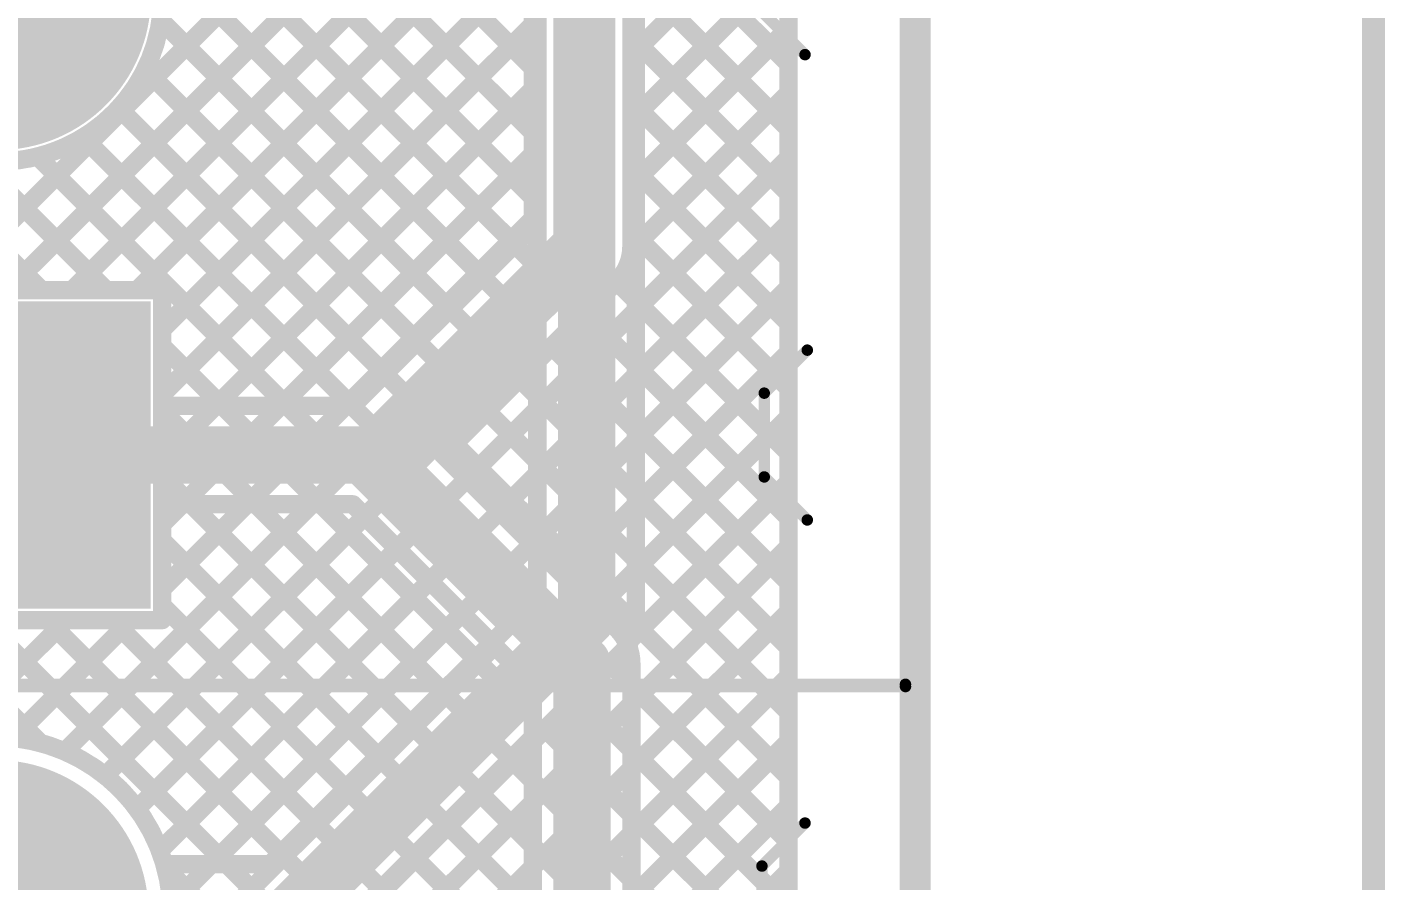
# Model space of a CAD drawing. Header units: millimetres. Extents: x -0.08 to 7.12, y -0.08 to 3.98.
# Drawn here: x 6.475 to 7.067, y 2.977 to 3.35 of the extents above; entities that cross this region are included whole.
import ezdxf

# ---------------------------------------------------------------- set-up
doc = ezdxf.new("R2010")
doc.units = ezdxf.units.MM
doc.header["$MEASUREMENT"] = 0
for name, color, linetype in [('BottomLayer', 5, 'Continuous'), ('BottomSolder', 6, 'Continuous'), ('Mechanical1', 6, 'Continuous'), ('Mechanical2', 216, 'Continuous'), ('MultiLayer', 9, 'Continuous'), ('PadHoleLayer', 156, 'Continuous'), ('TopLayer', 1, 'Continuous'), ('TopOverlay', 2, 'Continuous'), ('TopSolder', 216, 'Continuous')]:
    doc.layers.add(name, color=color, linetype=linetype)
doc.styles.add('Arial', font='', dxfattribs={"height": 0.2})
doc.styles.get('Arial').set_extended_font_data('Arial')

# ---------------------------------------------------------------- blocks, each defined once
blk = doc.blocks.new('WJ2EDGR_5_08_3P__5')
at = {"layer": 'BottomLayer'}
blk.add_hatch(color=5, dxfattribs=at).paths.add_polyline_path([(-0.06299, 0.06299), (0.06299, 0.06299), (0.06299, -0.06299), (-0.06299, -0.06299)])
h = blk.add_hatch(color=5, dxfattribs=at)
edge = h.paths.add_edge_path()
edge.add_arc((0.2, 0), 0.06299, 0, 360)
h = blk.add_hatch(color=5, dxfattribs=at)
edge = h.paths.add_edge_path()
edge.add_arc((0.4, 0), 0.06299, 0, 360)
at = {"layer": 'BottomSolder'}
blk.add_hatch(color=6, dxfattribs=at).paths.add_polyline_path([(-0.06699, 0.06699), (0.06699, 0.06699), (0.06699, -0.06699), (-0.06699, -0.06699)])
h = blk.add_hatch(color=6, dxfattribs=at)
edge = h.paths.add_edge_path()
edge.add_arc((0.2, 0), 0.06699, 0, 360)
h = blk.add_hatch(color=6, dxfattribs=at)
edge = h.paths.add_edge_path()
edge.add_arc((0.4, 0), 0.06699, 0, 360)
at = {"layer": 'MultiLayer'}
blk.add_hatch(color=9, dxfattribs=at).paths.add_polyline_path([(-0.06299, 0.06299), (0.06299, 0.06299), (0.06299, -0.06299), (-0.06299, -0.06299)])
h = blk.add_hatch(color=9, dxfattribs=at)
edge = h.paths.add_edge_path()
edge.add_arc((0.2, 0), 0.06299, 0, 360)
h = blk.add_hatch(color=9, dxfattribs=at)
edge = h.paths.add_edge_path()
edge.add_arc((0.4, 0), 0.06299, 0, 360)
at = {"layer": 'PadHoleLayer'}
h = blk.add_hatch(color=156, dxfattribs=at)
edge = h.paths.add_edge_path()
edge.add_arc((0, 0), 0.0315, 0, 360)
h = blk.add_hatch(color=156, dxfattribs=at)
edge = h.paths.add_edge_path()
edge.add_arc((0.2, 0), 0.0315, 0, 360)
h = blk.add_hatch(color=156, dxfattribs=at)
edge = h.paths.add_edge_path()
edge.add_arc((0.4, 0), 0.0315, 0, 360)
at = {"layer": 'TopLayer'}
blk.add_hatch(color=1, dxfattribs=at).paths.add_polyline_path([(-0.06299, 0.06299), (0.06299, 0.06299), (0.06299, -0.06299), (-0.06299, -0.06299)])
h = blk.add_hatch(color=1, dxfattribs=at)
edge = h.paths.add_edge_path()
edge.add_arc((0.2, 0), 0.06299, 0, 360)
h = blk.add_hatch(color=1, dxfattribs=at)
edge = h.paths.add_edge_path()
edge.add_arc((0.4, 0), 0.06299, 0, 360)
at = {"layer": 'TopSolder'}
blk.add_hatch(color=216, dxfattribs=at).paths.add_polyline_path([(-0.06699, 0.06699), (0.06699, 0.06699), (0.06699, -0.06699), (-0.06699, -0.06699)])
h = blk.add_hatch(color=216, dxfattribs=at)
edge = h.paths.add_edge_path()
edge.add_arc((0.2, 0), 0.06699, 0, 360)
h = blk.add_hatch(color=216, dxfattribs=at)
edge = h.paths.add_edge_path()
edge.add_arc((0.4, 0), 0.06699, 0, 360)
at = {"layer": 'TopOverlay', "const_width": 0.005}
for points in [[(0.5, 0.08), (-0.1, 0.08)], [(-0.1, 0.08), (-0.1, -0.396)], [(0.5, 0.08), (0.5, -0.396)], [(0.19344, -0.33343), (0.17467, -0.3522)], [(0.19344, -0.33343), (0.22999, -0.33343)], [(0.22999, -0.33343), (0.24876, -0.3522)], [(-0.00956, -0.33443), (-0.02833, -0.3532)], [(-0.00956, -0.33443), (0.02699, -0.33443)], [(0.02699, -0.33443), (0.04576, -0.3532)], [(0.38414, -0.33443), (0.36537, -0.3532)], [(0.38414, -0.33443), (0.42069, -0.33443)], [(0.42069, -0.33443), (0.43946, -0.3532)], [(0.5, -0.396), (-0.1, -0.396)]]:
    blk.add_lwpolyline(points, dxfattribs=at)
at = {"layer": 'TopOverlay', "const_width": 0.0025}
for points in [[(-0.10125, 0.08, 1), (-0.09875, 0.08, 1)], [(-0.10125, 0.08, 1), (-0.09875, 0.08, 1)], [(0.49875, 0.08, 1), (0.50125, 0.08, 1)], [(0.49875, 0.08, 1), (0.50125, 0.08, 1)], [(0.19219, -0.33343, 1), (0.19469, -0.33343, 1)], [(0.19219, -0.33343, 1), (0.19469, -0.33343, 1)], [(0.22874, -0.33343, 1), (0.23124, -0.33343, 1)], [(0.22874, -0.33343, 1), (0.23124, -0.33343, 1)], [(-0.01081, -0.33443, 1), (-0.00831, -0.33443, 1)], [(-0.01081, -0.33443, 1), (-0.00831, -0.33443, 1)], [(0.02574, -0.33443, 1), (0.02824, -0.33443, 1)], [(0.02574, -0.33443, 1), (0.02824, -0.33443, 1)], [(0.38289, -0.33443, 1), (0.38539, -0.33443, 1)], [(0.38289, -0.33443, 1), (0.38539, -0.33443, 1)], [(0.41944, -0.33443, 1), (0.42194, -0.33443, 1)], [(0.41944, -0.33443, 1), (0.42194, -0.33443, 1)], [(-0.02958, -0.3532, 1), (-0.02708, -0.3532, 1)], [(0.04451, -0.3532, 1), (0.04701, -0.3532, 1)], [(0.17342, -0.3522, 1), (0.17592, -0.3522, 1)], [(0.24751, -0.3522, 1), (0.25001, -0.3522, 1)], [(0.36412, -0.3532, 1), (0.36662, -0.3532, 1)], [(0.43821, -0.3532, 1), (0.44071, -0.3532, 1)], [(-0.10125, -0.396, 1), (-0.09875, -0.396, 1)], [(-0.10125, -0.396, 1), (-0.09875, -0.396, 1)], [(0.49875, -0.396, 1), (0.50125, -0.396, 1)], [(0.49875, -0.396, 1), (0.50125, -0.396, 1)]]:
    blk.add_lwpolyline(points, format="xyb", close=True, dxfattribs=at)
blk = doc.blocks.new('DB2ER_5_08_4P_GN_18')
at = {"layer": 'BottomLayer'}
blk.add_hatch(color=5, dxfattribs=at).paths.add_polyline_path([(-0.06299, 0.06299), (0.06299, 0.06299), (0.06299, -0.06299), (-0.06299, -0.06299)])
h = blk.add_hatch(color=5, dxfattribs=at)
edge = h.paths.add_edge_path()
edge.add_arc((0.2, 0), 0.06299, 0, 360)
h = blk.add_hatch(color=5, dxfattribs=at)
edge = h.paths.add_edge_path()
edge.add_arc((0.4, 0), 0.06299, 0, 360)
h = blk.add_hatch(color=5, dxfattribs=at)
edge = h.paths.add_edge_path()
edge.add_arc((0.6, 0), 0.06299, 0, 360)
at = {"layer": 'BottomSolder'}
blk.add_hatch(color=6, dxfattribs=at).paths.add_polyline_path([(-0.06699, 0.06699), (0.06699, 0.06699), (0.06699, -0.06699), (-0.06699, -0.06699)])
h = blk.add_hatch(color=6, dxfattribs=at)
edge = h.paths.add_edge_path()
edge.add_arc((0.2, 0), 0.06699, 0, 360)
h = blk.add_hatch(color=6, dxfattribs=at)
edge = h.paths.add_edge_path()
edge.add_arc((0.4, 0), 0.06699, 0, 360)
h = blk.add_hatch(color=6, dxfattribs=at)
edge = h.paths.add_edge_path()
edge.add_arc((0.6, 0), 0.06699, 0, 360)
at = {"layer": 'MultiLayer'}
blk.add_hatch(color=9, dxfattribs=at).paths.add_polyline_path([(-0.06299, 0.06299), (0.06299, 0.06299), (0.06299, -0.06299), (-0.06299, -0.06299)])
h = blk.add_hatch(color=9, dxfattribs=at)
edge = h.paths.add_edge_path()
edge.add_arc((0.2, 0), 0.06299, 0, 360)
h = blk.add_hatch(color=9, dxfattribs=at)
edge = h.paths.add_edge_path()
edge.add_arc((0.4, 0), 0.06299, 0, 360)
h = blk.add_hatch(color=9, dxfattribs=at)
edge = h.paths.add_edge_path()
edge.add_arc((0.6, 0), 0.06299, 0, 360)
at = {"layer": 'PadHoleLayer'}
h = blk.add_hatch(color=156, dxfattribs=at)
edge = h.paths.add_edge_path()
edge.add_arc((0, 0), 0.0315, 0, 360)
h = blk.add_hatch(color=156, dxfattribs=at)
edge = h.paths.add_edge_path()
edge.add_arc((0.2, 0), 0.0315, 0, 360)
h = blk.add_hatch(color=156, dxfattribs=at)
edge = h.paths.add_edge_path()
edge.add_arc((0.4, 0), 0.0315, 0, 360)
h = blk.add_hatch(color=156, dxfattribs=at)
edge = h.paths.add_edge_path()
edge.add_arc((0.6, 0), 0.0315, 0, 360)
at = {"layer": 'TopLayer'}
blk.add_hatch(color=1, dxfattribs=at).paths.add_polyline_path([(-0.06299, 0.06299), (0.06299, 0.06299), (0.06299, -0.06299), (-0.06299, -0.06299)])
h = blk.add_hatch(color=1, dxfattribs=at)
edge = h.paths.add_edge_path()
edge.add_arc((0.2, 0), 0.06299, 0, 360)
h = blk.add_hatch(color=1, dxfattribs=at)
edge = h.paths.add_edge_path()
edge.add_arc((0.4, 0), 0.06299, 0, 360)
h = blk.add_hatch(color=1, dxfattribs=at)
edge = h.paths.add_edge_path()
edge.add_arc((0.6, 0), 0.06299, 0, 360)
at = {"layer": 'TopSolder'}
blk.add_hatch(color=216, dxfattribs=at).paths.add_polyline_path([(-0.06699, 0.06699), (0.06699, 0.06699), (0.06699, -0.06699), (-0.06699, -0.06699)])
h = blk.add_hatch(color=216, dxfattribs=at)
edge = h.paths.add_edge_path()
edge.add_arc((0.2, 0), 0.06699, 0, 360)
h = blk.add_hatch(color=216, dxfattribs=at)
edge = h.paths.add_edge_path()
edge.add_arc((0.4, 0), 0.06699, 0, 360)
h = blk.add_hatch(color=216, dxfattribs=at)
edge = h.paths.add_edge_path()
edge.add_arc((0.6, 0), 0.06699, 0, 360)
at = {"layer": 'TopOverlay', "const_width": 0.005}
for points in [[(-0.099, 0.079), (-0.099, -0.397)], [(0.699, 0.079), (-0.099, 0.079)], [(0.699, 0.079), (0.699, -0.397)], [(0.19344, -0.33343), (0.17467, -0.3522)], [(0.19344, -0.33343), (0.22999, -0.33343)], [(0.22999, -0.33343), (0.24876, -0.3522)], [(-0.00956, -0.33443), (-0.02833, -0.3532)], [(-0.00956, -0.33443), (0.02699, -0.33443)], [(0.02699, -0.33443), (0.04576, -0.3532)], [(0.38414, -0.33443), (0.36537, -0.3532)], [(0.38414, -0.33443), (0.42069, -0.33443)], [(0.42069, -0.33443), (0.43946, -0.3532)], [(0.58414, -0.33443), (0.56537, -0.3532)], [(0.58414, -0.33443), (0.62069, -0.33443)], [(0.62069, -0.33443), (0.63946, -0.3532)], [(0.699, -0.397), (-0.099, -0.397)]]:
    blk.add_lwpolyline(points, dxfattribs=at)
at = {"layer": 'TopOverlay', "const_width": 0.0025}
for points in [[(-0.10025, 0.079, 1), (-0.09775, 0.079, 1)], [(-0.10025, 0.079, 1), (-0.09775, 0.079, 1)], [(0.69775, 0.079, 1), (0.70025, 0.079, 1)], [(0.69775, 0.079, 1), (0.70025, 0.079, 1)], [(0.19219, -0.33343, 1), (0.19469, -0.33343, 1)], [(0.19219, -0.33343, 1), (0.19469, -0.33343, 1)], [(0.22874, -0.33343, 1), (0.23124, -0.33343, 1)], [(0.22874, -0.33343, 1), (0.23124, -0.33343, 1)], [(-0.01081, -0.33443, 1), (-0.00831, -0.33443, 1)], [(-0.01081, -0.33443, 1), (-0.00831, -0.33443, 1)], [(0.02574, -0.33443, 1), (0.02824, -0.33443, 1)], [(0.02574, -0.33443, 1), (0.02824, -0.33443, 1)], [(0.38289, -0.33443, 1), (0.38539, -0.33443, 1)], [(0.38289, -0.33443, 1), (0.38539, -0.33443, 1)], [(0.41944, -0.33443, 1), (0.42194, -0.33443, 1)], [(0.41944, -0.33443, 1), (0.42194, -0.33443, 1)], [(0.58289, -0.33443, 1), (0.58539, -0.33443, 1)], [(0.58289, -0.33443, 1), (0.58539, -0.33443, 1)], [(0.61944, -0.33443, 1), (0.62194, -0.33443, 1)], [(0.61944, -0.33443, 1), (0.62194, -0.33443, 1)], [(-0.02958, -0.3532, 1), (-0.02708, -0.3532, 1)], [(0.04451, -0.3532, 1), (0.04701, -0.3532, 1)], [(0.17342, -0.3522, 1), (0.17592, -0.3522, 1)], [(0.24751, -0.3522, 1), (0.25001, -0.3522, 1)], [(0.36412, -0.3532, 1), (0.36662, -0.3532, 1)], [(0.43821, -0.3532, 1), (0.44071, -0.3532, 1)], [(0.56412, -0.3532, 1), (0.56662, -0.3532, 1)], [(0.63821, -0.3532, 1), (0.64071, -0.3532, 1)], [(-0.10025, -0.397, 1), (-0.09775, -0.397, 1)], [(-0.10025, -0.397, 1), (-0.09775, -0.397, 1)], [(0.69775, -0.397, 1), (0.70025, -0.397, 1)], [(0.69775, -0.397, 1), (0.70025, -0.397, 1)]]:
    blk.add_lwpolyline(points, format="xyb", close=True, dxfattribs=at)

msp = doc.modelspace()

# ---------------------------------------------------------------- linework, layer by layer
at = {"layer": 'BottomLayer'}
for points, const_width in [([(6.807, 1.435), (6.807, 3.6991)], 0.008), ([(6.06277, 3.6535), (6.48128, 3.23499)], 0.008), ([(6.51763, 3.50977), (6.6975, 3.3299)], 0.008), ([(6.50194, 3.49718), (6.6975, 3.30162)], 0.008), ([(6.48214, 3.48869), (6.6975, 3.27333)], 0.008), ([(6.45633, 3.48622), (6.6975, 3.24505)], 0.008), ([(6.43814, 3.23499), (6.66787, 3.46472)], 0.008), ([(6.46643, 3.23499), (6.68202, 3.45058)], 0.008), ([(6.719, 3.092), (6.719, 3.444)], 0.025), ([(6.7405, 3.092), (6.7405, 3.444)], 0.008), ([(6.49471, 3.23499), (6.69616, 3.43644)], 0.008), ([(6.6975, 3.10091), (6.6975, 3.43509)], 0.008), ([(6.523, 3.23499), (6.6975, 3.40949)], 0.008), ([(6.7405, 3.33936), (6.807, 3.40586)], 0.008), ([(6.7405, 3.40004), (6.807, 3.33354)], 0.008), ([(6.53112, 3.38315), (6.6975, 3.21676)], 0.008), ([(6.53399, 3.2177), (6.6975, 3.38121)], 0.008), ([(6.7405, 3.31107), (6.807, 3.37757)], 0.008), ([(6.7405, 3.37175), (6.807, 3.30525)], 0.008), ([(6.53325, 3.35272), (6.6975, 3.18848)], 0.008), ([(6.53399, 3.18942), (6.6975, 3.35293)], 0.008), ([(6.7405, 3.28279), (6.807, 3.34929)], 0.008), ([(6.7405, 3.34347), (6.807, 3.27697)], 0.008), ([(6.52656, 3.33114), (6.6975, 3.16019)], 0.008), ([(6.53399, 3.16113), (6.6975, 3.32464)], 0.008), ([(6.7405, 3.2545), (6.807, 3.321)], 0.008), ([(6.51506, 3.31435), (6.6975, 3.13191)], 0.008), ([(6.7405, 3.31518), (6.807, 3.24868)], 0.008), ([(6.49955, 3.30158), (6.6975, 3.10363)], 0.008), ([(6.47964, 3.2932), (6.68472, 3.08812)], 0.008), ([(6.53399, 3.13285), (6.6975, 3.29636)], 0.008), ([(6.45298, 3.29157), (6.50957, 3.23499)], 0.008), ([(6.7405, 3.22622), (6.807, 3.29272)], 0.008), ([(6.7405, 3.2869), (6.807, 3.2204)], 0.008), ([(6.53399, 3.10457), (6.6975, 3.26807)], 0.008), ([(6.7405, 3.19794), (6.807, 3.26444)], 0.008), ([(6.7405, 3.25862), (6.807, 3.19212)], 0.008), ([(6.49143, 3.03372), (6.6975, 3.23979)], 0.008), ([(6.39001, 3.23499), (6.53399, 3.23499)], 0.008), ([(6.53399, 3.09101), (6.53399, 3.23499)], 0.008), ([(6.7405, 3.16965), (6.807, 3.23615)], 0.008), ([(6.7405, 3.23033), (6.807, 3.16383)], 0.008), ([(6.50911, 3.02311), (6.6975, 3.2115)], 0.008), ([(6.53399, 3.21057), (6.67058, 3.07398)], 0.008), ([(6.7405, 3.14137), (6.807, 3.20787)], 0.008), ([(6.7405, 3.20205), (6.807, 3.13555)], 0.008), ([(6.52297, 3.00869), (6.6975, 3.18322)], 0.008), ([(6.53399, 3.18228), (6.65643, 3.05984)], 0.008), ([(6.7405, 3.11308), (6.807, 3.17958)], 0.008), ([(6.7405, 3.17376), (6.807, 3.10726)], 0.008), ([(6.53296, 2.99039), (6.6975, 3.15494)], 0.008), ([(6.53399, 3.154), (6.64229, 3.0457)], 0.008), ([(6.73837, 3.08267), (6.807, 3.1513)], 0.008), ([(6.7405, 3.14548), (6.807, 3.07898)], 0.008), ([(6.50441, 2.82043), (6.807, 3.12301)], 0.008), ([(6.53399, 3.12571), (6.62815, 3.03156)], 0.008), ([(6.55535, 2.9845), (6.6975, 3.12665)], 0.008), ([(6.7405, 3.11719), (6.807, 3.05069)], 0.008), ([(6.58109, 2.9845), (6.6975, 3.10091)], 0.008), ([(6.59, 2.963), (6.719, 3.092)], 0.025), ([(6.51854, 2.80627), (6.807, 3.09473)], 0.008), ([(6.53399, 3.09743), (6.61401, 3.01741)], 0.008), ([(6.39001, 3.09101), (6.53399, 3.09101)], 0.008), ([(6.42728, 3.09101), (6.48091, 3.03737)], 0.008), ([(6.43744, 3.0363), (6.49215, 3.09101)], 0.008), ([(6.45556, 3.09101), (6.56207, 2.9845)], 0.008), ([(6.469, 3.03958), (6.52043, 3.09101)], 0.008), ([(6.48384, 3.09101), (6.58572, 2.98913)], 0.008), ([(6.51213, 3.09101), (6.59987, 3.00327)], 0.008), ([(6.7403, 3.08911), (6.807, 3.02241)], 0.008), ([(6.6052, 2.9478), (6.7342, 3.0768)], 0.008), ([(6.72927, 3.07186), (6.807, 2.99413)], 0.008), ([(6.52852, 2.78797), (6.807, 3.06645)], 0.008), ([(6.71512, 3.05772), (6.807, 2.96584)], 0.008), ([(6.70098, 3.04358), (6.807, 2.93756)], 0.008), ([(6.53298, 2.76414), (6.807, 3.03816)], 0.008), ([(6.68684, 3.02943), (6.807, 2.90927)], 0.008), ([(6.6727, 3.01529), (6.807, 2.88099)], 0.008), ([(6.52218, 2.72506), (6.807, 3.00988)], 0.008), ([(6.65856, 3.00115), (6.807, 2.8527)], 0.008), ([(6.64441, 2.98701), (6.807, 2.82442)], 0.008), ([(6.4604, 2.63499), (6.807, 2.98159)], 0.008), ([(6.53493, 2.9845), (6.58109, 2.9845)], 0.008)]:
    msp.add_lwpolyline(points, dxfattribs=dict(at, const_width=const_width))
for points, const_width in [([(6.53399, 3.363, 1), (6.39001, 3.363, 1)], 0.008), ([(6.53125, 3.35272, 1), (6.53526, 3.35272, 1)], 0.004), ([(6.6955, 3.35293, 1), (6.6995, 3.35293, 1)], 0.004), ([(6.805, 3.34929, 1), (6.809, 3.34929, 1)], 0.004), ([(6.7385, 3.34347, 1), (6.7425, 3.34347, 1)], 0.004), ([(6.7385, 3.33936, 1), (6.7425, 3.33936, 1)], 0.004), ([(6.52456, 3.33114, 1), (6.52856, 3.33114, 1)], 0.004), ([(6.6955, 3.3299, 1), (6.6995, 3.3299, 1)], 0.004), ([(6.805, 3.33354, 1), (6.809, 3.33354, 1)], 0.004), ([(6.6955, 3.32464, 1), (6.6995, 3.32464, 1)], 0.004), ([(6.805, 3.321, 1), (6.809, 3.321, 1)], 0.004), ([(6.51306, 3.31435, 1), (6.51706, 3.31435, 1)], 0.004), ([(6.7385, 3.31518, 1), (6.7425, 3.31518, 1)], 0.004), ([(6.7385, 3.31107, 1), (6.7425, 3.31107, 1)], 0.004), ([(6.805, 3.30525, 1), (6.809, 3.30525, 1)], 0.004), ([(6.49755, 3.30158, 1), (6.50155, 3.30158, 1)], 0.004), ([(6.6955, 3.30162, 1), (6.6995, 3.30162, 1)], 0.004), ([(6.47764, 3.2932, 1), (6.48164, 3.2932, 1)], 0.004), ([(6.6955, 3.29636, 1), (6.6995, 3.29636, 1)], 0.004), ([(6.805, 3.29272, 1), (6.809, 3.29272, 1)], 0.004), ([(6.7385, 3.2869, 1), (6.7425, 3.2869, 1)], 0.004), ([(6.7385, 3.28279, 1), (6.7425, 3.28279, 1)], 0.004), ([(6.805, 3.27697, 1), (6.809, 3.27697, 1)], 0.004), ([(6.6955, 3.27333, 1), (6.6995, 3.27333, 1)], 0.004), ([(6.6955, 3.26807, 1), (6.6995, 3.26807, 1)], 0.004), ([(6.805, 3.26444, 1), (6.809, 3.26444, 1)], 0.004), ([(6.7385, 3.25862, 1), (6.7425, 3.25862, 1)], 0.004), ([(6.7385, 3.2545, 1), (6.7425, 3.2545, 1)], 0.004), ([(6.805, 3.24868, 1), (6.809, 3.24868, 1)], 0.004), ([(6.6955, 3.24505, 1), (6.6995, 3.24505, 1)], 0.004), ([(6.6955, 3.23979, 1), (6.6995, 3.23979, 1)], 0.004), ([(6.47928, 3.23499, 1), (6.48328, 3.23499, 1)], 0.004), ([(6.49271, 3.23499, 1), (6.49671, 3.23499, 1)], 0.004), ([(6.50757, 3.23499, 1), (6.51157, 3.23499, 1)], 0.004), ([(6.521, 3.23499, 1), (6.525, 3.23499, 1)], 0.004), ([(6.53199, 3.23499, 1), (6.53599, 3.23499, 1)], 0.004), ([(6.53199, 3.23499, 1), (6.53599, 3.23499, 1)], 0.004), ([(6.805, 3.23615, 1), (6.809, 3.23615, 1)], 0.004), ([(6.7385, 3.23033, 1), (6.7425, 3.23033, 1)], 0.004), ([(6.7385, 3.22622, 1), (6.7425, 3.22622, 1)], 0.004), ([(6.53199, 3.2177, 1), (6.53599, 3.2177, 1)], 0.004), ([(6.6955, 3.21676, 1), (6.6995, 3.21676, 1)], 0.004), ([(6.805, 3.2204, 1), (6.809, 3.2204, 1)], 0.004), ([(6.53199, 3.21057, 1), (6.53599, 3.21057, 1)], 0.004), ([(6.6955, 3.2115, 1), (6.6995, 3.2115, 1)], 0.004), ([(6.805, 3.20787, 1), (6.809, 3.20787, 1)], 0.004), ([(6.7385, 3.20205, 1), (6.7425, 3.20205, 1)], 0.004), ([(6.7385, 3.19794, 1), (6.7425, 3.19794, 1)], 0.004), ([(6.53199, 3.18942, 1), (6.53599, 3.18942, 1)], 0.004), ([(6.6955, 3.18848, 1), (6.6995, 3.18848, 1)], 0.004), ([(6.805, 3.19212, 1), (6.809, 3.19212, 1)], 0.004), ([(6.53199, 3.18228, 1), (6.53599, 3.18228, 1)], 0.004), ([(6.6955, 3.18322, 1), (6.6995, 3.18322, 1)], 0.004), ([(6.805, 3.17958, 1), (6.809, 3.17958, 1)], 0.004), ([(6.7385, 3.17376, 1), (6.7425, 3.17376, 1)], 0.004), ([(6.7385, 3.16965, 1), (6.7425, 3.16965, 1)], 0.004), ([(6.805, 3.16383, 1), (6.809, 3.16383, 1)], 0.004), ([(6.53199, 3.16113, 1), (6.53599, 3.16113, 1)], 0.004), ([(6.6955, 3.16019, 1), (6.6995, 3.16019, 1)], 0.004), ([(6.53199, 3.154, 1), (6.53599, 3.154, 1)], 0.004), ([(6.6955, 3.15494, 1), (6.6995, 3.15494, 1)], 0.004), ([(6.805, 3.1513, 1), (6.809, 3.1513, 1)], 0.004), ([(6.7385, 3.14548, 1), (6.7425, 3.14548, 1)], 0.004), ([(6.7385, 3.14137, 1), (6.7425, 3.14137, 1)], 0.004), ([(6.805, 3.13555, 1), (6.809, 3.13555, 1)], 0.004), ([(6.53199, 3.13285, 1), (6.53599, 3.13285, 1)], 0.004), ([(6.6955, 3.13191, 1), (6.6995, 3.13191, 1)], 0.004), ([(6.53199, 3.12571, 1), (6.53599, 3.12571, 1)], 0.004), ([(6.6955, 3.12665, 1), (6.6995, 3.12665, 1)], 0.004), ([(6.805, 3.12301, 1), (6.809, 3.12301, 1)], 0.004), ([(6.7385, 3.11719, 1), (6.7425, 3.11719, 1)], 0.004), ([(6.7385, 3.11308, 1), (6.7425, 3.11308, 1)], 0.004), ([(6.53199, 3.10457, 1), (6.53599, 3.10457, 1)], 0.004), ([(6.805, 3.10726, 1), (6.809, 3.10726, 1)], 0.004), ([(6.6955, 3.10363, 1), (6.6995, 3.10363, 1)], 0.004), ([(6.6955, 3.10091, 1), (6.6995, 3.10091, 1)], 0.004), ([(6.6955, 3.10091, 1), (6.6995, 3.10091, 1)], 0.004), ([(6.71275, 3.092, 1), (6.72525, 3.092, 1)], 0.0125), ([(6.71275, 3.092, 1), (6.72525, 3.092, 1)], 0.0125), ([(6.53199, 3.09743, 1), (6.53599, 3.09743, 1)], 0.004), ([(6.7385, 3.092, 1), (6.7425, 3.092, 1)], 0.004), ([(6.7385, 3.092, 1), (6.7425, 3.092, 1)], 0.004), ([(6.7385, 3.092, 1), (6.7425, 3.092, 1)], 0.004), ([(6.805, 3.09473, 1), (6.809, 3.09473, 1)], 0.004), ([(6.48184, 3.09101, 1), (6.48584, 3.09101, 1)], 0.004), ([(6.49015, 3.09101, 1), (6.49415, 3.09101, 1)], 0.004), ([(6.51013, 3.09101, 1), (6.51413, 3.09101, 1)], 0.004), ([(6.51843, 3.09101, 1), (6.52243, 3.09101, 1)], 0.004), ([(6.53199, 3.09101, 1), (6.53599, 3.09101, 1)], 0.004), ([(6.53199, 3.09101, 1), (6.53599, 3.09101, 1)], 0.004), ([(6.68272, 3.08812, 1), (6.68672, 3.08812, 1)], 0.004), ([(6.7383, 3.08911, 1), (6.7423, 3.08911, 1)], 0.004), ([(6.73637, 3.08267, 1), (6.74037, 3.08267, 1)], 0.004), ([(6.7322, 3.0768, 1), (6.7362, 3.0768, 1)], 0.004), ([(6.7322, 3.0768, 1), (6.7362, 3.0768, 1)], 0.004), ([(6.7322, 3.0768, 1), (6.7362, 3.0768, 1)], 0.004), ([(6.805, 3.07898, 1), (6.809, 3.07898, 1)], 0.004), ([(6.66858, 3.07398, 1), (6.67258, 3.07398, 1)], 0.004), ([(6.72727, 3.07186, 1), (6.73127, 3.07186, 1)], 0.004), ([(6.805, 3.06645, 1), (6.809, 3.06645, 1)], 0.004), ([(6.65443, 3.05984, 1), (6.65843, 3.05984, 1)], 0.004), ([(6.71312, 3.05772, 1), (6.71712, 3.05772, 1)], 0.004), ([(6.805, 3.05069, 1), (6.809, 3.05069, 1)], 0.004), ([(6.64029, 3.0457, 1), (6.64429, 3.0457, 1)], 0.004), ([(6.69898, 3.04358, 1), (6.70298, 3.04358, 1)], 0.004), ([(6.47891, 3.03737, 1), (6.48291, 3.03737, 1)], 0.004), ([(6.48943, 3.03372, 1), (6.49343, 3.03372, 1)], 0.004), ([(6.805, 3.03816, 1), (6.809, 3.03816, 1)], 0.004), ([(6.62615, 3.03156, 1), (6.63015, 3.03156, 1)], 0.004), ([(6.68484, 3.02943, 1), (6.68884, 3.02943, 1)], 0.004), ([(6.50711, 3.02311, 1), (6.51111, 3.02311, 1)], 0.004), ([(6.805, 3.02241, 1), (6.809, 3.02241, 1)], 0.004), ([(6.61201, 3.01741, 1), (6.61601, 3.01741, 1)], 0.004), ([(6.6707, 3.01529, 1), (6.6747, 3.01529, 1)], 0.004), ([(6.805, 3.00988, 1), (6.809, 3.00988, 1)], 0.004), ([(6.52097, 3.00869, 1), (6.52497, 3.00869, 1)], 0.004), ([(6.59787, 3.00327, 1), (6.60187, 3.00327, 1)], 0.004), ([(6.65656, 3.00115, 1), (6.66056, 3.00115, 1)], 0.004), ([(6.805, 2.99413, 1), (6.809, 2.99413, 1)], 0.004), ([(6.53096, 2.99039, 1), (6.53496, 2.99039, 1)], 0.004), ([(6.58372, 2.98913, 1), (6.58772, 2.98913, 1)], 0.004), ([(6.64241, 2.98701, 1), (6.64641, 2.98701, 1)], 0.004), ([(6.53293, 2.9845, 1), (6.53693, 2.9845, 1)], 0.004), ([(6.53293, 2.9845, 1), (6.53693, 2.9845, 1)], 0.004), ([(6.55335, 2.9845, 1), (6.55735, 2.9845, 1)], 0.004), ([(6.56007, 2.9845, 1), (6.56407, 2.9845, 1)], 0.004), ([(6.57909, 2.9845, 1), (6.58309, 2.9845, 1)], 0.004), ([(6.57909, 2.9845, 1), (6.58309, 2.9845, 1)], 0.004), ([(6.805, 2.98159, 1), (6.809, 2.98159, 1)], 0.004)]:
    msp.add_lwpolyline(points, format="xyb", close=True, dxfattribs=dict(at, const_width=const_width))
at = {"layer": 'BottomLayer', "const_width": 0.008}
for points in [[(6.7405, 3.092, -0.198912), (6.7342, 3.0768)], [(6.7405, 3.092, -0.198912), (6.7342, 3.0768)], [(6.53493, 2.9415, -7.019607), (6.53493, 2.9845)]]:
    msp.add_lwpolyline(points, format="xyb", dxfattribs=at)
at = {"layer": 'Mechanical1', "const_width": 0.01}
msp.add_lwpolyline([(7.062, 2.14641), (7.062, 3.832)], dxfattribs=at)
at = {"layer": 'Mechanical2', "const_width": 0.01}
msp.add_lwpolyline([(6.864, 3.832), (6.864, -0.079)], dxfattribs=at)
at = {"layer": 'TopLayer'}
for points, const_width in [([(6.807, 1.435), (6.807, 3.6991)], 0.008), ([(6.717, 3.254), (6.717, 3.545)], 0.025), ([(6.7385, 3.254), (6.7385, 3.545)], 0.008), ([(6.6955, 3.26291), (6.6955, 3.53609)], 0.008), ([(6.51763, 3.50977), (6.6955, 3.3319)], 0.008), ([(6.50194, 3.49718), (6.6955, 3.30362)], 0.008), ([(6.43814, 3.23499), (6.6955, 3.49235)], 0.008), ([(6.48214, 3.48869), (6.6955, 3.27533)], 0.008), ([(6.45633, 3.48622), (6.68757, 3.25498)], 0.008), ([(6.46643, 3.23499), (6.6955, 3.46406)], 0.008), ([(6.49471, 3.23499), (6.6955, 3.43578)], 0.008), ([(6.523, 3.23499), (6.6955, 3.40749)], 0.008), ([(6.7385, 3.33736), (6.807, 3.40586)], 0.008), ([(6.7385, 3.40204), (6.807, 3.33354)], 0.008), ([(6.53112, 3.38315), (6.67343, 3.24083)], 0.008), ([(6.53399, 3.2177), (6.6955, 3.37921)], 0.008), ([(6.7385, 3.30907), (6.807, 3.37757)], 0.008), ([(6.7385, 3.37375), (6.807, 3.30525)], 0.008), ([(6.53325, 3.35272), (6.65929, 3.22669)], 0.008), ([(6.53399, 3.18942), (6.6955, 3.35093)], 0.008), ([(6.7385, 3.28079), (6.807, 3.34929)], 0.008), ([(6.375, 3.34127), (6.48128, 3.23499)], 0.008), ([(6.7385, 3.34547), (6.807, 3.27697)], 0.008), ([(6.52656, 3.33114), (6.64514, 3.21255)], 0.008), ([(6.55736, 3.1845), (6.6955, 3.32264)], 0.008), ([(6.73844, 3.25245), (6.807, 3.321)], 0.008), ([(6.7385, 3.31718), (6.807, 3.24868)], 0.008), ([(6.51506, 3.31435), (6.631, 3.19841)], 0.008), ([(6.49955, 3.30158), (6.61663, 3.1845)], 0.008), ([(6.47964, 3.2932), (6.58834, 3.1845)], 0.008), ([(6.58564, 3.1845), (6.6955, 3.29436)], 0.008), ([(6.45298, 3.29157), (6.50957, 3.23499)], 0.008), ([(6.66684, 3.15256), (6.807, 3.29272)], 0.008), ([(6.7385, 3.2889), (6.807, 3.2204)], 0.008), ([(6.61393, 3.1845), (6.6955, 3.26607)], 0.008), ([(6.68098, 3.13842), (6.807, 3.26444)], 0.008), ([(6.61709, 3.1845), (6.6955, 3.26291)], 0.008), ([(6.626, 3.163), (6.717, 3.254)], 0.025), ([(6.7385, 3.26062), (6.807, 3.19212)], 0.008), ([(6.42041, 3.23499), (6.53399, 3.23499)], 0.008), ([(6.53399, 3.1845), (6.53399, 3.23499)], 0.008), ([(6.65641, 3.163), (6.7322, 3.2388)], 0.008), ([(6.69513, 3.12428), (6.807, 3.23615)], 0.008), ([(6.73212, 3.23871), (6.807, 3.16383)], 0.008), ([(6.71798, 3.22457), (6.807, 3.13555)], 0.008), ([(6.53399, 3.21057), (6.56006, 3.1845)], 0.008), ([(6.70383, 3.21043), (6.807, 3.10726)], 0.008), ([(6.70927, 3.11014), (6.807, 3.20787)], 0.008), ([(6.68969, 3.19629), (6.807, 3.07898)], 0.008), ([(6.53399, 3.1845), (6.61709, 3.1845)], 0.008), ([(6.67555, 3.18214), (6.807, 3.05069)], 0.008), ([(6.72341, 3.09599), (6.807, 3.17958)], 0.008), ([(6.462, 3.163), (6.626, 3.163)], 0.025), ([(6.626, 3.163), (6.717, 3.072)], 0.025), ([(6.65641, 3.163), (6.7322, 3.0872)], 0.008), ([(6.66141, 3.168), (6.807, 3.02241)], 0.008), ([(6.73658, 3.08088), (6.807, 3.1513)], 0.008), ([(6.49143, 3.03372), (6.59921, 3.1415)], 0.008), ([(6.53399, 3.1415), (6.61709, 3.1415)], 0.008), ([(6.53399, 3.13285), (6.54264, 3.1415)], 0.008), ([(6.53399, 3.09101), (6.53399, 3.1415)], 0.008), ([(6.53399, 3.10457), (6.57093, 3.1415)], 0.008), ([(6.54649, 3.1415), (6.6955, 2.99249)], 0.008), ([(6.57477, 3.1415), (6.6955, 3.02077)], 0.008), ([(6.60306, 3.1415), (6.6955, 3.04906)], 0.008), ([(6.61709, 3.1415), (6.6955, 3.06309)], 0.008), ([(6.50911, 3.02311), (6.62229, 3.1363)], 0.008), ([(6.52297, 3.00869), (6.63644, 3.12216)], 0.008), ([(6.53399, 3.12571), (6.6955, 2.9642)], 0.008), ([(6.7385, 3.05451), (6.807, 3.12301)], 0.008), ([(6.53296, 2.99039), (6.65058, 3.10802)], 0.008), ([(6.53399, 3.09743), (6.6955, 2.93592)], 0.008), ([(6.53789, 2.96704), (6.66472, 3.09387)], 0.008), ([(6.7385, 3.02623), (6.807, 3.09473)], 0.008), ([(6.39001, 3.09101), (6.53399, 3.09101)], 0.008), ([(6.42728, 3.09101), (6.48091, 3.03737)], 0.008), ([(6.43744, 3.0363), (6.49215, 3.09101)], 0.008), ([(6.45556, 3.09101), (6.6955, 2.85107)], 0.008), ([(6.469, 3.03958), (6.52043, 3.09101)], 0.008), ([(6.48384, 3.09101), (6.6955, 2.87935)], 0.008), ([(6.51213, 3.09101), (6.6955, 2.90764)], 0.008), ([(6.717, 2.471), (6.717, 3.072)], 0.025), ([(6.53174, 2.93261), (6.67886, 3.07973)], 0.008), ([(6.7385, 2.471), (6.7385, 3.072)], 0.008), ([(6.4624, 2.83498), (6.69301, 3.06559)], 0.008), ([(6.6955, 2.47991), (6.6955, 3.06309)], 0.008), ([(6.7385, 2.99795), (6.807, 3.06645)], 0.008), ([(6.7385, 3.06263), (6.807, 2.99413)], 0.008), ([(6.48616, 2.83045), (6.6955, 3.0398)], 0.008), ([(6.7385, 2.96966), (6.807, 3.03816)], 0.008), ([(6.7385, 3.03434), (6.807, 2.96584)], 0.008), ([(6.50441, 2.82043), (6.6955, 3.01151)], 0.008), ([(6.7385, 2.94138), (6.807, 3.00988)], 0.008), ([(6.7385, 3.00606), (6.807, 2.93756)], 0.008), ([(6.51854, 2.80627), (6.6955, 2.98323)], 0.008), ([(6.53537, 2.98291), (6.6955, 2.82278)], 0.008), ([(6.7385, 2.91309), (6.807, 2.98159)], 0.008), ([(6.7385, 2.97777), (6.807, 2.90927)], 0.008)]:
    msp.add_lwpolyline(points, dxfattribs=dict(at, const_width=const_width))
at = {"layer": 'TopLayer', "const_width": 0.008}
for points in [[(6.53399, 3.363, -0.871468), (6.3927, 3.3435)], [(6.7385, 3.254, -0.198912), (6.7322, 3.2388)], [(6.7385, 3.254, -0.198912), (6.7322, 3.2388)], [(6.7322, 3.0872, -0.198912), (6.7385, 3.072)], [(6.7322, 3.0872, -0.198912), (6.7385, 3.072)]]:
    msp.add_lwpolyline(points, format="xyb", dxfattribs=at)
at = {"layer": 'TopLayer'}
for points, const_width in [([(6.53125, 3.35272, 1), (6.53526, 3.35272, 1)], 0.004), ([(6.6935, 3.35093, 1), (6.6975, 3.35093, 1)], 0.004), ([(6.805, 3.34929, 1), (6.809, 3.34929, 1)], 0.004), ([(6.7365, 3.34547, 1), (6.7405, 3.34547, 1)], 0.004), ([(6.7365, 3.33736, 1), (6.7405, 3.33736, 1)], 0.004), ([(6.52456, 3.33114, 1), (6.52856, 3.33114, 1)], 0.004), ([(6.6935, 3.3319, 1), (6.6975, 3.3319, 1)], 0.004), ([(6.805, 3.33354, 1), (6.809, 3.33354, 1)], 0.004), ([(6.6935, 3.32264, 1), (6.6975, 3.32264, 1)], 0.004), ([(6.7365, 3.31718, 1), (6.7405, 3.31718, 1)], 0.004), ([(6.805, 3.321, 1), (6.809, 3.321, 1)], 0.004), ([(6.51306, 3.31435, 1), (6.51706, 3.31435, 1)], 0.004), ([(6.7365, 3.30907, 1), (6.7405, 3.30907, 1)], 0.004), ([(6.805, 3.30525, 1), (6.809, 3.30525, 1)], 0.004), ([(6.49755, 3.30158, 1), (6.50155, 3.30158, 1)], 0.004), ([(6.6935, 3.30362, 1), (6.6975, 3.30362, 1)], 0.004), ([(6.47764, 3.2932, 1), (6.48164, 3.2932, 1)], 0.004), ([(6.6935, 3.29436, 1), (6.6975, 3.29436, 1)], 0.004), ([(6.7365, 3.2889, 1), (6.7405, 3.2889, 1)], 0.004), ([(6.805, 3.29272, 1), (6.809, 3.29272, 1)], 0.004), ([(6.6935, 3.27533, 1), (6.6975, 3.27533, 1)], 0.004), ([(6.7365, 3.28079, 1), (6.7405, 3.28079, 1)], 0.004), ([(6.805, 3.27697, 1), (6.809, 3.27697, 1)], 0.004), ([(6.6935, 3.26607, 1), (6.6975, 3.26607, 1)], 0.004), ([(6.805, 3.26444, 1), (6.809, 3.26444, 1)], 0.004), ([(6.6935, 3.26291, 1), (6.6975, 3.26291, 1)], 0.004), ([(6.6935, 3.26291, 1), (6.6975, 3.26291, 1)], 0.004), ([(6.71075, 3.254, 1), (6.72325, 3.254, 1)], 0.0125), ([(6.71075, 3.254, 1), (6.72325, 3.254, 1)], 0.0125), ([(6.7365, 3.26062, 1), (6.7405, 3.26062, 1)], 0.004), ([(6.68557, 3.25498, 1), (6.68957, 3.25498, 1)], 0.004), ([(6.73644, 3.25245, 1), (6.74044, 3.25245, 1)], 0.004), ([(6.7365, 3.254, 1), (6.7405, 3.254, 1)], 0.004), ([(6.7365, 3.254, 1), (6.7405, 3.254, 1)], 0.004), ([(6.7365, 3.254, 1), (6.7405, 3.254, 1)], 0.004), ([(6.805, 3.24868, 1), (6.809, 3.24868, 1)], 0.004), ([(6.67143, 3.24083, 1), (6.67543, 3.24083, 1)], 0.004), ([(6.47928, 3.23499, 1), (6.48328, 3.23499, 1)], 0.004), ([(6.49271, 3.23499, 1), (6.49671, 3.23499, 1)], 0.004), ([(6.50757, 3.23499, 1), (6.51157, 3.23499, 1)], 0.004), ([(6.521, 3.23499, 1), (6.525, 3.23499, 1)], 0.004), ([(6.53199, 3.23499, 1), (6.53599, 3.23499, 1)], 0.004), ([(6.53199, 3.23499, 1), (6.53599, 3.23499, 1)], 0.004), ([(6.73012, 3.23871, 1), (6.73412, 3.23871, 1)], 0.004), ([(6.7302, 3.2388, 1), (6.7342, 3.2388, 1)], 0.004), ([(6.7302, 3.2388, 1), (6.7342, 3.2388, 1)], 0.004), ([(6.7302, 3.2388, 1), (6.7342, 3.2388, 1)], 0.004), ([(6.805, 3.23615, 1), (6.809, 3.23615, 1)], 0.004), ([(6.65729, 3.22669, 1), (6.66129, 3.22669, 1)], 0.004), ([(6.71598, 3.22457, 1), (6.71998, 3.22457, 1)], 0.004), ([(6.53199, 3.2177, 1), (6.53599, 3.2177, 1)], 0.004), ([(6.805, 3.2204, 1), (6.809, 3.2204, 1)], 0.004), ([(6.53199, 3.21057, 1), (6.53599, 3.21057, 1)], 0.004), ([(6.64314, 3.21255, 1), (6.64714, 3.21255, 1)], 0.004), ([(6.70183, 3.21043, 1), (6.70583, 3.21043, 1)], 0.004), ([(6.805, 3.20787, 1), (6.809, 3.20787, 1)], 0.004), ([(6.629, 3.19841, 1), (6.633, 3.19841, 1)], 0.004), ([(6.68769, 3.19629, 1), (6.69169, 3.19629, 1)], 0.004), ([(6.53199, 3.18942, 1), (6.53599, 3.18942, 1)], 0.004), ([(6.805, 3.19212, 1), (6.809, 3.19212, 1)], 0.004), ([(6.53199, 3.1845, 1), (6.53599, 3.1845, 1)], 0.004), ([(6.53199, 3.1845, 1), (6.53599, 3.1845, 1)], 0.004), ([(6.55536, 3.1845, 1), (6.55936, 3.1845, 1)], 0.004), ([(6.55806, 3.1845, 1), (6.56206, 3.1845, 1)], 0.004), ([(6.58364, 3.1845, 1), (6.58764, 3.1845, 1)], 0.004), ([(6.58634, 3.1845, 1), (6.59034, 3.1845, 1)], 0.004), ([(6.61193, 3.1845, 1), (6.61593, 3.1845, 1)], 0.004), ([(6.61463, 3.1845, 1), (6.61863, 3.1845, 1)], 0.004), ([(6.61509, 3.1845, 1), (6.61909, 3.1845, 1)], 0.004), ([(6.61509, 3.1845, 1), (6.61909, 3.1845, 1)], 0.004), ([(6.67355, 3.18214, 1), (6.67755, 3.18214, 1)], 0.004), ([(6.805, 3.17958, 1), (6.809, 3.17958, 1)], 0.004), ([(6.61975, 3.163, 1), (6.63225, 3.163, 1)], 0.0125), ([(6.61975, 3.163, 1), (6.63225, 3.163, 1)], 0.0125), ([(6.61975, 3.163, 1), (6.63225, 3.163, 1)], 0.0125), ([(6.65441, 3.163, 1), (6.65841, 3.163, 1)], 0.004), ([(6.65441, 3.163, 1), (6.65841, 3.163, 1)], 0.004), ([(6.65941, 3.168, 1), (6.66341, 3.168, 1)], 0.004), ([(6.805, 3.16383, 1), (6.809, 3.16383, 1)], 0.004), ([(6.66484, 3.15256, 1), (6.66884, 3.15256, 1)], 0.004), ([(6.805, 3.1513, 1), (6.809, 3.1513, 1)], 0.004), ([(6.53199, 3.1415, 1), (6.53599, 3.1415, 1)], 0.004), ([(6.53199, 3.1415, 1), (6.53599, 3.1415, 1)], 0.004), ([(6.54064, 3.1415, 1), (6.54464, 3.1415, 1)], 0.004), ([(6.54449, 3.1415, 1), (6.54849, 3.1415, 1)], 0.004), ([(6.56893, 3.1415, 1), (6.57293, 3.1415, 1)], 0.004), ([(6.57277, 3.1415, 1), (6.57677, 3.1415, 1)], 0.004), ([(6.59721, 3.1415, 1), (6.60121, 3.1415, 1)], 0.004), ([(6.60106, 3.1415, 1), (6.60506, 3.1415, 1)], 0.004), ([(6.61509, 3.1415, 1), (6.61909, 3.1415, 1)], 0.004), ([(6.61509, 3.1415, 1), (6.61909, 3.1415, 1)], 0.004), ([(6.62029, 3.1363, 1), (6.62429, 3.1363, 1)], 0.004), ([(6.67898, 3.13842, 1), (6.68298, 3.13842, 1)], 0.004), ([(6.805, 3.13555, 1), (6.809, 3.13555, 1)], 0.004), ([(6.53199, 3.13285, 1), (6.53599, 3.13285, 1)], 0.004), ([(6.53199, 3.12571, 1), (6.53599, 3.12571, 1)], 0.004), ([(6.63444, 3.12216, 1), (6.63844, 3.12216, 1)], 0.004), ([(6.69313, 3.12428, 1), (6.69713, 3.12428, 1)], 0.004), ([(6.805, 3.12301, 1), (6.809, 3.12301, 1)], 0.004), ([(6.70727, 3.11014, 1), (6.71127, 3.11014, 1)], 0.004), ([(6.53199, 3.10457, 1), (6.53599, 3.10457, 1)], 0.004), ([(6.64858, 3.10802, 1), (6.65258, 3.10802, 1)], 0.004), ([(6.805, 3.10726, 1), (6.809, 3.10726, 1)], 0.004), ([(6.53199, 3.09743, 1), (6.53599, 3.09743, 1)], 0.004), ([(6.66272, 3.09387, 1), (6.66672, 3.09387, 1)], 0.004), ([(6.72141, 3.09599, 1), (6.72541, 3.09599, 1)], 0.004), ([(6.805, 3.09473, 1), (6.809, 3.09473, 1)], 0.004), ([(6.48184, 3.09101, 1), (6.48584, 3.09101, 1)], 0.004), ([(6.49015, 3.09101, 1), (6.49415, 3.09101, 1)], 0.004), ([(6.51013, 3.09101, 1), (6.51413, 3.09101, 1)], 0.004), ([(6.51843, 3.09101, 1), (6.52243, 3.09101, 1)], 0.004), ([(6.53199, 3.09101, 1), (6.53599, 3.09101, 1)], 0.004), ([(6.53199, 3.09101, 1), (6.53599, 3.09101, 1)], 0.004), ([(6.7302, 3.0872, 1), (6.7342, 3.0872, 1)], 0.004), ([(6.7302, 3.0872, 1), (6.7342, 3.0872, 1)], 0.004), ([(6.7302, 3.0872, 1), (6.7342, 3.0872, 1)], 0.004), ([(6.71075, 3.072, 1), (6.72325, 3.072, 1)], 0.0125), ([(6.71075, 3.072, 1), (6.72325, 3.072, 1)], 0.0125), ([(6.73458, 3.08088, 1), (6.73858, 3.08088, 1)], 0.004), ([(6.67686, 3.07973, 1), (6.68086, 3.07973, 1)], 0.004), ([(6.805, 3.07898, 1), (6.809, 3.07898, 1)], 0.004), ([(6.7365, 3.072, 1), (6.7405, 3.072, 1)], 0.004), ([(6.7365, 3.072, 1), (6.7405, 3.072, 1)], 0.004), ([(6.7365, 3.072, 1), (6.7405, 3.072, 1)], 0.004), ([(6.69101, 3.06559, 1), (6.69501, 3.06559, 1)], 0.004), ([(6.6935, 3.06309, 1), (6.6975, 3.06309, 1)], 0.004), ([(6.6935, 3.06309, 1), (6.6975, 3.06309, 1)], 0.004), ([(6.7365, 3.06263, 1), (6.7405, 3.06263, 1)], 0.004), ([(6.805, 3.06645, 1), (6.809, 3.06645, 1)], 0.004), ([(6.7365, 3.05451, 1), (6.7405, 3.05451, 1)], 0.004), ([(6.805, 3.05069, 1), (6.809, 3.05069, 1)], 0.004), ([(6.6935, 3.04906, 1), (6.6975, 3.04906, 1)], 0.004), ([(6.53799, 2.963, 1), (6.38401, 2.963, 1)], 0.008), ([(6.6935, 3.0398, 1), (6.6975, 3.0398, 1)], 0.004), ([(6.47891, 3.03737, 1), (6.48291, 3.03737, 1)], 0.004), ([(6.48943, 3.03372, 1), (6.49343, 3.03372, 1)], 0.004), ([(6.7365, 3.03434, 1), (6.7405, 3.03434, 1)], 0.004), ([(6.805, 3.03816, 1), (6.809, 3.03816, 1)], 0.004), ([(6.50711, 3.02311, 1), (6.51111, 3.02311, 1)], 0.004), ([(6.6935, 3.02077, 1), (6.6975, 3.02077, 1)], 0.004), ([(6.7365, 3.02623, 1), (6.7405, 3.02623, 1)], 0.004), ([(6.805, 3.02241, 1), (6.809, 3.02241, 1)], 0.004), ([(6.6935, 3.01151, 1), (6.6975, 3.01151, 1)], 0.004), ([(6.805, 3.00988, 1), (6.809, 3.00988, 1)], 0.004), ([(6.52097, 3.00869, 1), (6.52497, 3.00869, 1)], 0.004), ([(6.7365, 3.00606, 1), (6.7405, 3.00606, 1)], 0.004), ([(6.7365, 2.99795, 1), (6.7405, 2.99795, 1)], 0.004), ([(6.6935, 2.99249, 1), (6.6975, 2.99249, 1)], 0.004), ([(6.805, 2.99413, 1), (6.809, 2.99413, 1)], 0.004), ([(6.53096, 2.99039, 1), (6.53496, 2.99039, 1)], 0.004), ([(6.53337, 2.98291, 1), (6.53737, 2.98291, 1)], 0.004), ([(6.6935, 2.98323, 1), (6.6975, 2.98323, 1)], 0.004), ([(6.805, 2.98159, 1), (6.809, 2.98159, 1)], 0.004), ([(6.7365, 2.97777, 1), (6.7405, 2.97777, 1)], 0.004)]:
    msp.add_lwpolyline(points, format="xyb", close=True, dxfattribs=dict(at, const_width=const_width))

# ---------------------------------------------------------------- block references
at = {"rotation": 90}
for name, p in [('WJ2EDGR_5_08_3P__5', (6.462, 3.163)), ('DB2ER_5_08_4P_GN_18', (6.461, 2.363))]:
    msp.add_blockref(name, p, dxfattribs=at)

# ---------------------------------------------------------------- texts
at = {"layer": 'TopOverlay', "style": 'Arial'}
msp.add_text('GND', height=0.12, rotation=360, dxfattribs=at).set_placement((6.13996, 2.91352))

doc.saveas('drawing.dxf')
